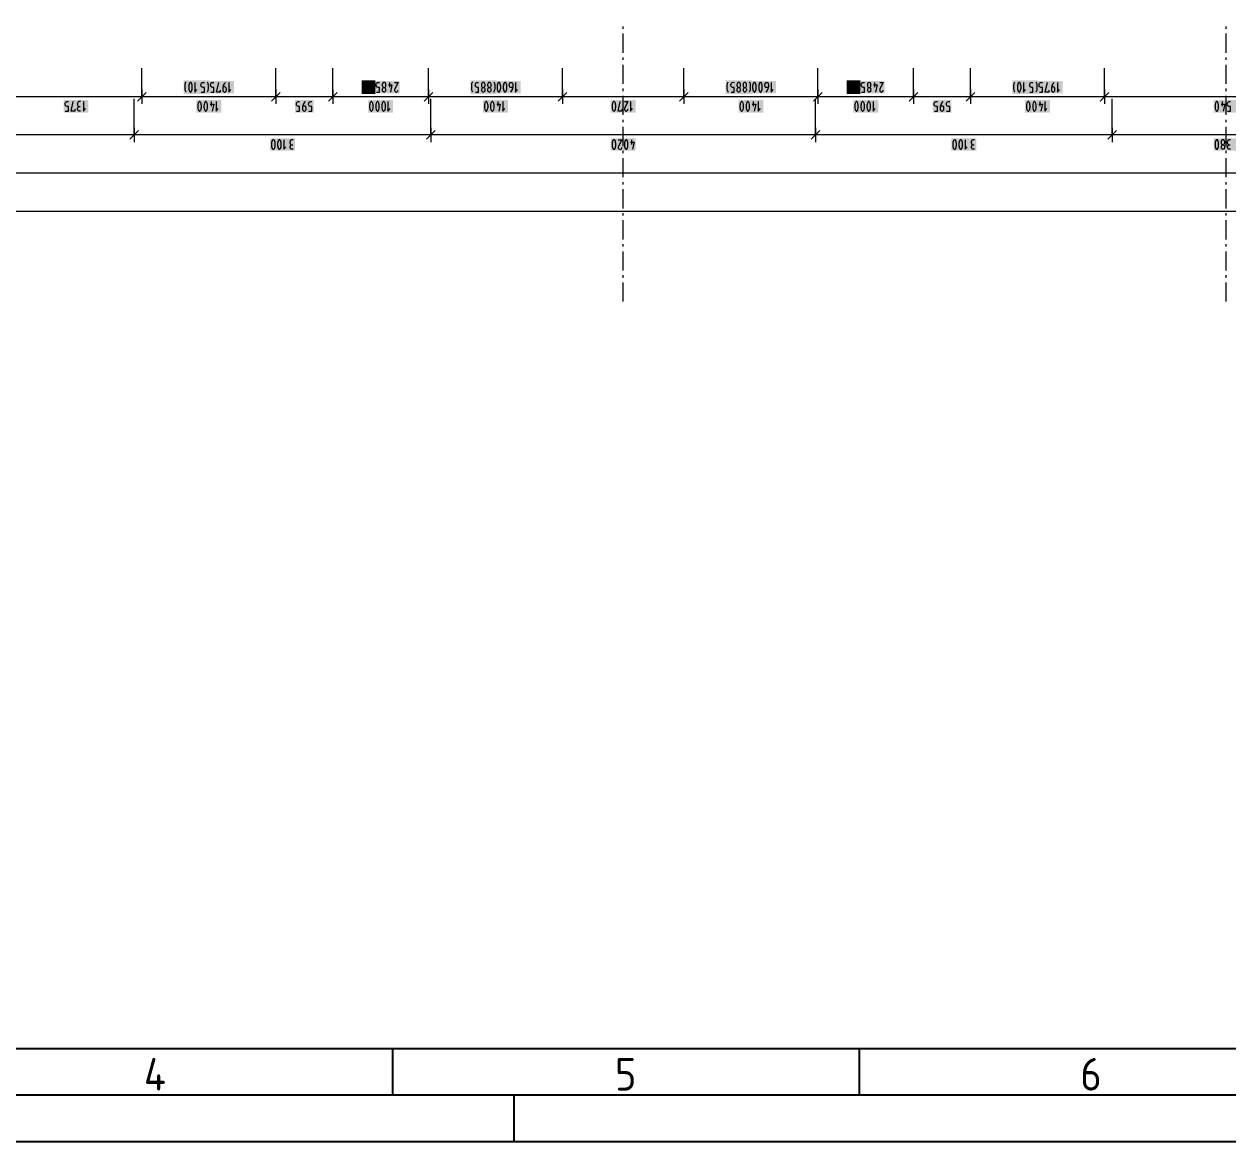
# Model space of a CAD drawing. Header units: millimetres. Extents: x 0 to 594, y 0 to 420.
# Drawn here: x 157.5 to 286.5, y 0 to 119.7 of the extents above; entities that cross this region are included whole.
import ezdxf

# ---------------------------------------------------------------- set-up
doc = ezdxf.new("R2010")
doc.units = ezdxf.units.MM
doc.header["$LTSCALE"] = 8
for name, color, linetype in [('035', 5, 'Continuous'), ('07', 7, 'Continuous'), ('PDF_Koty delkove', 7, 'Continuous'), ('PDF_Osy hlavni', 7, 'Continuous')]:
    doc.layers.add(name, color=color, linetype=linetype)
doc.styles.add('ISO Proportional', font='isocp.shx')

# ---------------------------------------------------------------- blocks, each defined once
blk = doc.blocks.new('IEC_border_a2')
at = {"layer": '035'}
for p, q in [((10, 10), (584, 10)), ((197, 10), (197, 5)), ((247, 10), (247, 5)), ((210, 5), (210, 0))]:
    blk.add_line(p, q, dxfattribs=at)
blk.add_lwpolyline([(0, 420), (594, 420), (594, 0), (0, 0)], close=True, dxfattribs=at)
at = {"layer": '07'}
blk.add_lwpolyline([(5, 415), (589, 415), (589, 5), (5, 5)], close=True, dxfattribs=at)
at = {"layer": '035', "style": 'ISO Proportional'}
for s, p in [('4', (170.38, 5.5)), ('5', (220.84, 5.5)), ('6', (270.69, 5.5))]:
    blk.add_text(s, height=3.5, dxfattribs=at).set_placement(p)

msp = doc.modelspace()

# ---------------------------------------------------------------- linework, layer by layer
at = {"layer": 'PDF_Koty delkove', "lineweight": 18}
for points in [[(170.16, 111.94), (170.16, 113.54), (170.16, 113.59), (170.16, 115.02)], [(184.51, 111.94), (184.51, 113.46), (184.51, 113.52), (184.51, 113.61), (184.51, 113.66), (184.51, 115.02)], [(190.61, 113.43), (190.61, 113.48), (190.61, 113.57), (190.61, 113.62), (190.61, 115.02)], [(200.86, 111.94), (200.86, 113.38), (200.86, 113.43), (200.86, 113.51), (200.86, 113.56), (200.86, 113.61), (200.86, 113.67), (200.86, 115.02)], [(215.21, 111.94), (215.21, 113.3), (215.21, 113.35), (215.21, 113.43), (215.21, 113.48), (215.21, 113.53), (215.21, 113.58), (215.21, 113.61), (215.21, 113.66), (215.21, 115.02)], [(228.22, 111.94), (228.22, 113.23), (228.22, 113.28), (228.22, 113.36), (228.22, 113.4), (228.22, 113.45), (228.22, 113.5), (228.22, 113.52), (228.22, 113.57), (228.22, 115.02)], [(242.57, 111.94), (242.57, 113.15), (242.57, 113.2), (242.57, 113.28), (242.57, 113.32), (242.57, 113.36), (242.57, 113.41), (242.57, 113.43), (242.57, 113.48), (242.57, 113.6), (242.57, 113.65), (242.57, 115.02)], [(252.82, 113.1), (252.82, 113.14), (252.82, 113.22), (252.82, 113.26), (252.82, 113.3), (252.82, 113.35), (252.82, 113.37), (252.82, 113.42), (252.82, 113.53), (252.82, 113.58), (252.82, 113.61), (252.82, 113.66), (252.82, 115.02)], [(258.92, 111.94), (258.92, 113.07), (258.92, 113.11), (258.92, 113.18), (258.92, 113.22), (258.92, 113.27), (258.92, 113.31), (258.92, 113.33), (258.92, 113.38), (258.92, 113.49), (258.92, 113.54), (258.92, 113.57), (258.92, 113.62), (258.92, 115.02)], [(273.27, 111.94), (273.27, 112.99), (273.27, 113.03), (273.27, 113.1), (273.27, 113.14), (273.27, 113.18), (273.27, 113.22), (273.27, 113.24), (273.27, 113.28), (273.27, 113.39), (273.27, 113.44), (273.27, 113.47), (273.27, 113.51), (273.27, 113.6), (273.27, 113.65), (273.27, 115.02)], [(174.91, 112.45), (174.88, 112.49), (174.84, 112.56), (174.81, 112.66), (174.8, 112.8), (174.8, 113.14), (174.81, 113.31), (174.82, 113.41), (174.85, 113.48), (174.91, 113.55)], [(175.19, 112.76), (175.22, 112.64), (175.26, 112.54), (175.32, 112.47), (175.34, 112.45), (175.4, 112.45), (175.43, 112.47), (175.48, 112.54), (175.52, 112.64), (175.55, 112.76), (175.56, 112.86), (175.56, 113.07), (175.55, 113.17), (175.52, 113.29), (175.48, 113.39), (175.43, 113.46), (175.4, 113.48), (175.34, 113.48), (175.32, 113.46), (175.26, 113.39), (175.22, 113.29), (175.19, 113.17), (175.18, 113.07)], [(175.84, 113.48), (175.84, 112.45), (176.05, 112.73)], [(176.52, 112.45), (176.85, 112.45), (176.85, 112.93), (176.71, 112.93), (176.62, 112.97), (176.56, 113.02), (176.51, 113.1), (176.49, 113.17), (176.49, 113.24), (176.51, 113.31), (176.53, 113.38), (176.57, 113.43), (176.63, 113.46), (176.71, 113.48), (176.85, 113.48)], [(177.15, 113.55), (177.2, 113.48), (177.23, 113.41), (177.24, 113.31), (177.26, 113.14), (177.26, 112.8), (177.24, 112.66), (177.22, 112.56), (177.18, 112.49), (177.15, 112.45)], [(177.54, 112.45), (177.87, 112.45), (177.87, 112.93), (177.73, 112.93), (177.64, 112.97), (177.58, 113.02), (177.53, 113.1), (177.51, 113.17), (177.51, 113.24), (177.53, 113.31), (177.55, 113.38), (177.6, 113.43), (177.65, 113.46), (177.73, 113.48), (177.87, 113.48)], [(178.55, 112.66), (178.55, 112.45), (178.17, 112.45), (178.39, 113.48)], [(179.1, 113.48), (178.96, 113.31), (178.88, 113.14), (178.83, 112.9), (178.83, 112.66), (178.84, 112.59), (178.87, 112.54), (178.89, 112.51), (178.94, 112.47), (178.99, 112.45), (179.04, 112.45), (179.1, 112.47), (179.14, 112.51), (179.17, 112.54), (179.19, 112.59), (179.21, 112.66)], [(179.48, 113.48), (179.48, 112.45), (179.7, 112.73)], [(193.96, 112.45), (193.93, 112.49), (193.89, 112.56), (193.87, 112.66), (193.85, 112.8), (193.85, 113.14), (193.87, 113.31), (193.88, 113.41), (193.91, 113.48), (193.96, 113.55)], [(194.25, 112.76), (194.28, 112.64), (194.32, 112.54), (194.37, 112.47), (194.4, 112.45), (194.45, 112.45), (194.48, 112.47), (194.54, 112.54), (194.58, 112.64), (194.6, 112.76), (194.62, 112.86), (194.62, 113.07), (194.6, 113.17), (194.58, 113.29), (194.54, 113.39), (194.48, 113.46), (194.45, 113.48), (194.4, 113.48), (194.37, 113.46), (194.32, 113.39), (194.28, 113.29), (194.25, 113.17), (194.24, 113.07)], [(194.89, 113.55), (194.95, 113.48), (194.97, 113.41), (194.99, 113.31), (195, 113.14), (195, 112.8), (194.99, 112.66), (194.96, 112.56), (194.92, 112.49), (194.89, 112.45)], [(195.28, 112.45), (195.61, 112.45), (195.61, 112.93), (195.47, 112.93), (195.38, 112.97), (195.32, 113.02), (195.27, 113.1), (195.26, 113.17), (195.26, 113.24), (195.27, 113.31), (195.3, 113.38), (195.34, 113.43), (195.39, 113.46), (195.47, 113.48), (195.61, 113.48)], [(196.19, 113.46), (196.13, 113.48), (196.08, 113.48), (196.02, 113.46), (195.97, 113.41), (195.93, 113.32), (195.91, 113.24)], [(196.68, 113.48), (196.68, 112.97)], [(197.22, 113.48), (197.61, 113.48), (197.25, 112.8), (197.22, 112.73), (197.22, 112.62), (197.25, 112.56), (197.29, 112.51), (197.33, 112.47), (197.39, 112.45), (197.44, 112.45), (197.5, 112.47), (197.54, 112.51), (197.58, 112.56), (197.61, 112.66)], [(205.61, 112.45), (205.58, 112.49), (205.54, 112.56), (205.51, 112.66), (205.5, 112.8), (205.5, 113.14), (205.51, 113.31), (205.52, 113.41), (205.55, 113.48), (205.61, 113.55)], [(205.91, 112.45), (206.23, 112.45), (206.23, 112.93), (206.1, 112.93), (206, 112.97), (205.95, 113.02), (205.89, 113.1), (205.88, 113.17), (205.88, 113.24), (205.89, 113.31), (205.92, 113.38), (205.96, 113.43), (206.02, 113.46), (206.1, 113.48), (206.23, 113.48)], [(206.54, 113.24), (206.54, 113.17), (206.55, 113.09), (206.59, 113), (206.64, 112.95), (206.67, 112.93), (206.78, 112.93), (206.81, 112.95), (206.86, 113), (206.9, 113.09), (206.92, 113.17), (206.92, 113.24), (206.9, 113.32), (206.86, 113.41), (206.81, 113.46), (206.75, 113.48), (206.7, 113.48)], [(206.7, 113.48), (206.64, 113.46), (206.59, 113.41), (206.55, 113.32), (206.54, 113.24)], [(207.44, 112.93), (207.46, 112.91), (207.51, 112.86), (207.53, 112.8), (207.55, 112.73), (207.55, 112.66), (207.53, 112.59), (207.51, 112.52), (207.45, 112.47), (207.41, 112.45), (207.36, 112.45), (207.31, 112.47), (207.26, 112.52), (207.23, 112.59), (207.22, 112.66), (207.22, 112.73), (207.23, 112.8), (207.26, 112.86), (207.3, 112.91), (207.33, 112.93), (207.44, 112.93), (207.46, 112.95), (207.52, 113), (207.56, 113.09), (207.57, 113.17), (207.57, 113.24), (207.56, 113.32), (207.52, 113.41), (207.46, 113.46), (207.41, 113.48), (207.36, 113.48), (207.3, 113.46), (207.25, 113.41), (207.2, 113.32), (207.19, 113.24)], [(207.85, 113.55), (207.9, 113.48), (207.93, 113.41), (207.94, 113.31), (207.96, 113.14), (207.96, 112.8), (207.94, 112.66), (207.91, 112.56), (207.87, 112.49), (207.85, 112.45)], [(209.25, 112.86), (209.25, 113.07), (209.24, 113.17), (209.21, 113.29), (209.17, 113.39), (209.11, 113.46), (209.09, 113.48), (209.03, 113.48), (209, 113.46), (208.95, 113.39), (208.91, 113.29), (208.88, 113.17), (208.87, 113.07)], [(209.88, 112.93), (209.69, 112.93), (209.63, 112.95), (209.59, 112.98), (209.57, 113.02), (209.54, 113.07), (209.52, 113.14), (209.52, 113.27), (209.54, 113.34), (209.57, 113.39), (209.59, 113.43), (209.63, 113.46), (209.69, 113.48), (209.74, 113.48), (209.8, 113.46), (209.84, 113.43), (209.87, 113.39), (209.89, 113.34), (209.91, 113.27), (209.91, 113.03), (209.85, 112.8), (209.77, 112.62), (209.63, 112.45)], [(210.18, 113.48), (210.18, 112.45), (210.4, 112.73)], [(232.97, 112.45), (232.95, 112.49), (232.9, 112.56), (232.88, 112.66), (232.86, 112.8), (232.86, 113.14), (232.88, 113.31), (232.89, 113.41), (232.92, 113.48), (232.97, 113.55)], [(235.21, 113.55), (235.27, 113.48), (235.3, 113.41), (235.31, 113.31), (235.32, 113.14), (235.32, 112.8), (235.31, 112.66), (235.28, 112.56), (235.24, 112.49), (235.21, 112.45)], [(235.92, 113.29), (235.88, 113.39), (235.83, 113.46), (235.8, 113.48), (235.74, 113.48), (235.72, 113.46), (235.66, 113.39), (235.62, 113.29), (235.59, 113.17), (235.58, 113.07)], [(237, 113.46), (237.06, 113.48), (237.11, 113.48), (237.16, 113.46), (237.21, 113.43), (237.23, 113.39), (237.26, 113.34), (237.27, 113.27), (237.27, 113.03), (237.22, 112.8), (237.14, 112.62), (237, 112.45)], [(237.55, 113.48), (237.55, 112.45), (237.77, 112.73)], [(245.93, 112.45), (245.9, 112.49), (245.86, 112.56), (245.83, 112.66), (245.82, 112.8), (245.82, 113.14), (245.83, 113.31), (245.85, 113.41), (245.87, 113.48), (245.93, 113.55)], [(246.86, 113.55), (246.91, 113.48), (246.94, 113.41), (246.95, 113.31), (246.97, 113.14), (246.97, 112.8), (246.95, 112.66), (246.93, 112.56), (246.88, 112.49)], [(247.25, 112.45), (247.58, 112.45), (247.58, 112.93), (247.44, 112.93), (247.35, 112.97), (247.29, 113.02), (247.24, 113.1), (247.22, 113.17), (247.22, 113.24), (247.24, 113.31), (247.26, 113.38), (247.31, 113.43), (247.36, 113.46), (247.44, 113.48), (247.58, 113.48)], [(248.64, 113.48), (248.64, 112.97)], [(249.19, 113.48), (249.57, 113.48), (249.22, 112.8), (249.19, 112.73), (249.19, 112.62), (249.22, 112.56), (249.26, 112.51), (249.3, 112.47), (249.36, 112.45), (249.41, 112.45), (249.46, 112.47), (249.51, 112.51), (249.55, 112.56), (249.57, 112.66)], [(263.67, 112.45), (263.64, 112.49), (263.6, 112.56), (263.58, 112.66), (263.56, 112.8), (263.56, 113.14), (263.58, 113.31), (263.59, 113.41), (263.62, 113.48), (263.67, 113.55)], [(264.6, 113.48), (264.6, 112.45), (264.82, 112.73)], [(265.28, 112.45), (265.61, 112.45), (265.61, 112.93), (265.47, 112.93), (265.38, 112.97), (265.32, 113.02), (265.27, 113.1), (265.26, 113.17), (265.26, 113.24), (265.27, 113.31), (265.3, 113.38), (265.34, 113.43), (265.39, 113.46), (265.47, 113.48), (265.61, 113.48)], [(265.91, 113.55), (265.97, 113.48), (265.99, 113.41), (266.01, 113.31), (266.02, 113.14), (266.02, 112.8), (266.01, 112.66), (265.98, 112.56), (265.94, 112.49)], [(266.31, 112.45), (266.63, 112.45), (266.63, 112.93), (266.5, 112.93), (266.4, 112.97), (266.35, 113.02), (266.29, 113.1), (266.28, 113.17), (266.28, 113.24), (266.29, 113.31), (266.32, 113.38), (266.36, 113.43), (266.41, 113.46), (266.5, 113.48), (266.63, 113.48)], [(267.32, 112.66), (267.32, 112.45), (266.93, 112.45), (267.15, 113.48)], [(267.86, 113.48), (267.73, 113.31), (267.64, 113.14), (267.59, 112.9), (267.59, 112.66), (267.6, 112.59), (267.63, 112.54), (267.66, 112.51), (267.7, 112.47), (267.75, 112.45), (267.81, 112.45), (267.86, 112.47), (267.9, 112.51), (267.93, 112.54), (267.96, 112.59), (267.97, 112.66), (267.97, 112.8), (267.96, 112.86), (267.93, 112.93), (267.86, 112.98), (267.81, 113), (267.62, 113)], [(268.25, 113.48), (268.25, 112.45), (268.46, 112.73)], [(170.62, 112.4), (169.7, 111.48)], [(170.16, 112.71), (170.16, 111.94), (170.16, 111.17)], [(175.18, 113.07), (175.18, 112.86), (175.19, 112.76)], [(179.21, 112.66), (179.21, 112.8), (179.19, 112.86), (179.17, 112.93), (179.1, 112.98), (179.04, 113), (178.85, 113)], [(184.97, 112.4), (184.05, 111.48)], [(184.51, 112.71), (184.51, 111.94), (184.51, 111.17)], [(191.07, 112.4), (190.14, 111.48)], [(190.61, 111.94), (190.61, 113.43)], [(190.61, 112.71), (190.61, 111.94), (190.61, 111.17)], [(194.24, 113.07), (194.24, 112.86), (194.25, 112.76)], [(195.91, 113.24), (195.91, 113.17), (195.93, 113.09), (195.97, 113), (196.02, 112.95), (196.05, 112.93), (196.16, 112.93), (196.19, 112.95), (196.24, 113), (196.28, 113.09), (196.3, 113.17), (196.3, 113.24), (196.28, 113.32), (196.24, 113.41), (196.19, 113.46)], [(196.16, 112.93), (196.19, 112.91), (196.23, 112.86), (196.25, 112.8), (196.27, 112.73), (196.27, 112.66), (196.25, 112.59), (196.23, 112.52), (196.17, 112.47), (196.13, 112.45), (196.08, 112.45), (196.04, 112.47), (195.98, 112.52), (195.95, 112.59), (195.94, 112.66), (195.94, 112.73), (195.95, 112.8), (195.98, 112.86), (196.02, 112.91), (196.05, 112.93)], [(196.57, 113.21), (196.95, 113.21), (196.79, 112.45)], [(201.32, 112.4), (200.39, 111.48)], [(200.86, 112.71), (200.86, 111.94), (200.86, 111.17)], [(206.78, 112.93), (206.81, 112.91), (206.85, 112.86), (206.88, 112.8), (206.89, 112.73), (206.89, 112.66), (206.88, 112.59), (206.85, 112.52), (206.79, 112.47), (206.75, 112.45), (206.7, 112.45), (206.66, 112.47), (206.6, 112.52), (206.58, 112.59), (206.56, 112.66), (206.56, 112.73), (206.58, 112.8), (206.6, 112.86), (206.64, 112.91), (206.67, 112.93)], [(207.19, 113.24), (207.19, 113.17), (207.2, 113.09), (207.25, 113), (207.3, 112.95), (207.33, 112.93)], [(208.87, 113.07), (208.87, 112.86), (208.88, 112.76), (208.91, 112.64), (208.95, 112.54), (209, 112.47), (209.03, 112.45), (209.09, 112.45), (209.11, 112.47), (209.17, 112.54), (209.21, 112.64), (209.24, 112.76), (209.25, 112.86)], [(215.67, 112.4), (214.74, 111.48)], [(215.21, 112.71), (215.21, 111.94), (215.21, 111.17)], [(228.68, 112.4), (227.76, 111.48)], [(228.22, 112.71), (228.22, 111.94), (228.22, 111.17)], [(234.15, 112.93), (234.18, 112.91), (234.22, 112.86), (234.24, 112.8), (234.26, 112.73), (234.26, 112.66), (234.24, 112.59), (234.22, 112.52), (234.16, 112.47), (234.12, 112.45), (234.07, 112.45), (234.02, 112.47), (233.97, 112.52), (233.94, 112.59), (233.93, 112.66), (233.93, 112.73), (233.94, 112.8), (233.97, 112.86), (234.01, 112.91), (234.04, 112.93)], [(234.63, 112.52), (234.6, 112.59), (234.59, 112.66), (234.59, 112.73), (234.6, 112.8), (234.63, 112.86), (234.67, 112.91), (234.69, 112.93)], [(234.8, 112.93), (234.83, 112.91), (234.87, 112.86), (234.9, 112.8), (234.91, 112.73), (234.91, 112.66), (234.9, 112.59), (234.87, 112.52), (234.82, 112.47), (234.78, 112.45), (234.72, 112.45), (234.68, 112.47), (234.63, 112.52)], [(235.58, 113.07), (235.58, 112.86), (235.59, 112.76), (235.62, 112.64), (235.66, 112.54), (235.72, 112.47), (235.74, 112.45), (235.8, 112.45), (235.83, 112.47), (235.88, 112.54), (235.92, 112.64), (235.95, 112.76), (235.96, 112.86), (235.96, 113.07), (235.95, 113.17), (235.92, 113.29)], [(237.25, 112.93), (237.06, 112.93), (237, 112.95), (236.96, 112.98), (236.93, 113.02), (236.91, 113.07), (236.89, 113.14), (236.89, 113.27), (236.91, 113.34), (236.93, 113.39), (236.96, 113.43), (237, 113.46)], [(243.03, 112.4), (242.11, 111.48)], [(242.57, 112.71), (242.57, 111.94), (242.57, 111.17)], [(246.88, 112.49), (246.86, 112.45)], [(248.13, 112.93), (248.15, 112.91), (248.19, 112.86), (248.22, 112.8), (248.23, 112.73), (248.23, 112.66), (248.22, 112.59), (248.19, 112.52), (248.14, 112.47), (248.1, 112.45), (248.04, 112.45), (248, 112.47), (247.95, 112.52), (247.92, 112.59), (247.91, 112.66), (247.91, 112.73), (247.92, 112.8), (247.95, 112.86), (247.99, 112.91), (248.02, 112.93)], [(248.54, 113.21), (248.92, 113.21), (248.75, 112.45)], [(253.28, 112.4), (252.36, 111.48)], [(252.82, 111.94), (252.82, 113.1)], [(252.82, 112.71), (252.82, 111.94), (252.82, 111.17)], [(259.38, 112.4), (258.46, 111.48)], [(258.92, 112.71), (258.92, 111.94), (258.92, 111.17)], [(265.94, 112.49), (265.91, 112.45)], [(273.73, 112.4), (272.81, 111.48)], [(273.27, 112.71), (273.27, 111.94), (273.27, 111.17)], [(299.31, 111.94), (273.27, 111.94), (258.92, 111.94), (252.82, 111.94), (242.57, 111.94), (228.22, 111.94), (215.21, 111.94), (200.86, 111.94), (190.61, 111.94), (184.51, 111.94), (170.16, 111.94), (156.07, 111.94), (143.2, 111.94), (119.96, 111.94), (114.47, 111.94), (80.88, 111.94), (65.97, 111.94)], [(161.96, 110.4), (162.29, 110.4), (162.29, 110.88), (162.15, 110.88), (162.06, 110.92), (162, 110.97), (161.95, 111.05), (161.93, 111.12), (161.93, 111.19), (161.95, 111.26), (161.97, 111.33), (162.02, 111.38), (162.07, 111.41), (162.15, 111.43), (162.29, 111.43)], [(162.97, 110.61), (162.97, 110.4), (162.59, 110.4), (162.81, 111.43)], [(163.6, 111.43), (163.41, 111.43), (163.34, 111.39), (163.29, 111.34), (163.26, 111.26), (163.25, 111.19), (163.25, 111.12), (163.26, 111.04)], [(163.26, 111.04), (163.29, 110.97), (163.34, 110.92), (163.44, 110.88)], [(163.9, 111.43), (163.9, 110.4), (164.12, 110.68)], [(169.34, 107.85), (169.34, 111.73)], [(177.15, 111.24), (177.11, 111.34), (177.06, 111.41), (177.03, 111.43), (176.98, 111.43), (176.95, 111.41), (176.89, 111.34), (176.85, 111.24), (176.83, 111.12), (176.81, 111.02)], [(176.81, 111.02), (176.81, 110.81), (176.83, 110.71), (176.85, 110.59), (176.89, 110.49), (176.95, 110.42), (176.98, 110.4), (177.03, 110.4), (177.06, 110.42), (177.11, 110.49), (177.15, 110.59), (177.18, 110.71), (177.19, 110.81), (177.19, 111.02), (177.18, 111.12), (177.15, 111.24)], [(177.47, 111.16), (177.85, 111.16), (177.69, 110.4)], [(177.58, 111.43), (177.58, 110.92)], [(178.13, 111.43), (178.13, 110.4), (178.34, 110.68)], [(186.73, 110.4), (187.06, 110.4), (187.06, 110.88), (186.93, 110.88), (186.83, 110.92), (186.78, 110.97), (186.72, 111.05), (186.71, 111.12), (186.71, 111.19), (186.72, 111.26), (186.75, 111.33), (186.79, 111.38), (186.84, 111.41), (186.93, 111.43), (187.06, 111.43)], [(187.64, 111.43), (187.5, 111.26), (187.42, 111.09), (187.36, 110.85), (187.36, 110.61), (187.38, 110.54)], [(187.38, 110.54), (187.4, 110.49), (187.43, 110.46), (187.47, 110.42), (187.53, 110.4), (187.58, 110.4), (187.64, 110.42), (187.68, 110.46), (187.71, 110.49), (187.73, 110.54), (187.75, 110.61), (187.75, 110.75), (187.73, 110.81), (187.71, 110.88), (187.64, 110.93), (187.58, 110.95), (187.39, 110.95)], [(188.05, 110.4), (188.38, 110.4), (188.38, 110.88), (188.24, 110.88), (188.14, 110.92), (188.09, 110.97), (188.03, 111.05), (188.02, 111.12), (188.02, 111.19), (188.03, 111.26), (188.06, 111.33), (188.1, 111.38), (188.16, 111.41), (188.24, 111.43), (188.38, 111.43)], [(194.63, 110.49), (194.69, 110.42), (194.72, 110.4), (194.77, 110.4), (194.8, 110.42), (194.85, 110.49), (194.89, 110.59), (194.92, 110.71), (194.94, 110.81), (194.94, 111.02), (194.92, 111.12), (194.89, 111.24), (194.85, 111.34), (194.8, 111.41), (194.77, 111.43), (194.72, 111.43), (194.69, 111.41), (194.63, 111.34), (194.59, 111.24), (194.57, 111.12), (194.55, 111.02)], [(194.55, 111.02), (194.55, 110.81), (194.57, 110.71), (194.59, 110.59), (194.63, 110.49)], [(195.88, 110.71), (195.91, 110.59), (195.95, 110.49), (196, 110.42), (196.03, 110.4), (196.09, 110.4), (196.11, 110.42), (196.17, 110.49), (196.21, 110.59), (196.24, 110.71), (196.25, 110.81), (196.25, 111.02), (196.24, 111.12), (196.21, 111.24), (196.17, 111.34), (196.11, 111.41), (196.09, 111.43), (196.03, 111.43), (196, 111.41), (195.95, 111.34), (195.91, 111.24), (195.88, 111.12), (195.87, 111.02)], [(195.87, 111.02), (195.87, 110.81), (195.88, 110.71)], [(196.52, 111.43), (196.52, 110.4), (196.74, 110.68)], [(201.11, 107.85), (201.11, 111.73)], [(207.19, 110.59), (207.22, 110.71), (207.24, 110.81), (207.24, 111.02), (207.22, 111.12), (207.19, 111.24), (207.15, 111.34), (207.1, 111.41), (207.07, 111.43), (207.02, 111.43), (206.99, 111.41), (206.93, 111.34), (206.89, 111.24), (206.87, 111.12), (206.85, 111.02)], [(206.85, 111.02), (206.85, 110.81), (206.87, 110.71), (206.89, 110.59), (206.93, 110.49), (206.99, 110.42), (207.02, 110.4), (207.07, 110.4), (207.1, 110.42), (207.15, 110.49), (207.19, 110.59)], [(208.17, 111.16), (208.55, 111.16), (208.39, 110.4)], [(208.28, 111.43), (208.28, 110.92)], [(208.82, 111.43), (208.82, 110.4), (209.04, 110.68)], [(220.92, 111.02), (220.91, 111.12), (220.88, 111.24), (220.84, 111.34), (220.78, 111.41), (220.75, 111.43), (220.7, 111.43), (220.67, 111.41), (220.62, 111.34), (220.58, 111.24), (220.55, 111.12), (220.54, 111.02)], [(220.54, 111.02), (220.54, 110.81), (220.55, 110.71), (220.58, 110.59), (220.62, 110.49), (220.67, 110.42), (220.7, 110.4), (220.75, 110.4), (220.78, 110.42), (220.84, 110.49), (220.88, 110.59), (220.91, 110.71), (220.92, 110.81), (220.92, 111.02)], [(221.58, 110.61), (221.58, 110.4), (221.19, 110.4), (221.41, 111.43)], [(221.85, 111.43), (222.23, 111.43), (221.88, 110.75), (221.85, 110.68), (221.85, 110.57), (221.88, 110.51), (221.92, 110.46), (221.96, 110.42), (222.01, 110.4), (222.07, 110.4), (222.12, 110.42), (222.16, 110.46), (222.21, 110.51), (222.23, 110.61)], [(222.51, 111.43), (222.51, 110.4), (222.73, 110.68)], [(234.88, 111.02), (234.88, 110.81), (234.89, 110.71), (234.92, 110.59), (234.96, 110.49), (235.01, 110.42), (235.04, 110.4), (235.1, 110.4), (235.12, 110.42), (235.18, 110.49), (235.22, 110.59), (235.25, 110.71), (235.26, 110.81), (235.26, 111.02), (235.25, 111.12), (235.22, 111.24), (235.18, 111.34), (235.12, 111.41), (235.1, 111.43), (235.04, 111.43), (235.01, 111.41), (234.96, 111.34), (234.92, 111.24), (234.89, 111.12), (234.88, 111.02)], [(235.53, 111.16), (235.92, 111.16), (235.75, 110.4)], [(235.64, 111.43), (235.64, 110.92)], [(236.19, 111.43), (236.19, 110.4), (236.41, 110.68)], [(242.32, 107.85), (242.32, 111.73)], [(246.52, 110.81), (246.53, 110.71), (246.56, 110.59), (246.6, 110.49), (246.66, 110.42), (246.68, 110.4), (246.74, 110.4), (246.77, 110.42), (246.82, 110.49), (246.86, 110.59), (246.89, 110.71), (246.9, 110.81), (246.9, 111.02), (246.89, 111.12), (246.86, 111.24), (246.82, 111.34), (246.77, 111.41), (246.74, 111.43), (246.68, 111.43), (246.66, 111.41), (246.6, 111.34), (246.56, 111.24), (246.53, 111.12), (246.52, 111.02)], [(246.52, 111.02), (246.52, 110.81)], [(248.49, 111.43), (248.49, 110.4), (248.71, 110.68)], [(255.05, 110.4), (255.38, 110.4), (255.38, 110.88), (255.24, 110.88), (255.15, 110.92), (255.09, 110.97), (255.04, 111.05), (255.02, 111.12), (255.02, 111.19), (255.04, 111.26), (255.06, 111.33), (255.1, 111.38), (255.16, 111.41), (255.24, 111.43), (255.38, 111.43)], [(255.95, 111.43), (255.82, 111.26), (255.73, 111.09), (255.68, 110.85), (255.68, 110.61), (255.69, 110.54), (255.72, 110.49), (255.75, 110.46), (255.79, 110.42), (255.84, 110.4), (255.9, 110.4), (255.95, 110.42), (255.99, 110.46), (256.02, 110.49), (256.05, 110.54), (256.06, 110.61), (256.06, 110.75), (256.05, 110.81), (256.02, 110.88), (255.95, 110.93), (255.9, 110.95), (255.71, 110.95)], [(256.36, 110.4), (256.69, 110.4), (256.69, 110.88), (256.55, 110.88), (256.46, 110.92), (256.4, 110.97), (256.35, 111.05), (256.34, 111.12), (256.34, 111.19), (256.35, 111.26), (256.38, 111.33), (256.42, 111.38), (256.47, 111.41), (256.55, 111.43), (256.69, 111.43)], [(264.92, 111.02), (264.92, 110.81), (264.93, 110.71), (264.96, 110.59), (265, 110.49), (265.05, 110.42), (265.08, 110.4), (265.14, 110.4), (265.16, 110.42), (265.22, 110.49), (265.26, 110.59), (265.29, 110.71), (265.3, 110.81), (265.3, 111.02), (265.29, 111.12), (265.26, 111.24), (265.22, 111.34), (265.16, 111.41), (265.14, 111.43), (265.08, 111.43), (265.05, 111.41), (265, 111.34), (264.96, 111.24)], [(264.96, 111.24), (264.93, 111.12), (264.92, 111.02)], [(266.23, 111.16), (266.62, 111.16), (266.45, 110.4)], [(266.34, 111.43), (266.34, 110.92)], [(266.89, 111.43), (266.89, 110.4)], [(274.09, 107.85), (274.09, 111.73)], [(285.77, 111.16), (286.15, 111.16), (285.99, 110.4)], [(285.88, 111.43), (285.88, 110.92)], [(286.45, 110.4), (286.78, 110.4), (286.78, 110.88), (286.64, 110.88), (286.55, 110.92), (286.49, 110.97), (286.44, 111.05), (286.42, 111.12), (286.42, 111.19), (286.44, 111.26), (286.47, 111.33), (286.51, 111.38), (286.56, 111.41), (286.64, 111.43), (286.78, 111.43)], [(163.6, 110.4), (163.44, 110.4), (163.38, 110.42), (163.33, 110.46), (163.3, 110.51), (163.27, 110.61), (163.27, 110.68), (163.3, 110.78), (163.36, 110.85), (163.44, 110.88), (163.55, 110.88)], [(266.89, 110.4), (267.11, 110.68)], [(169.34, 108.62), (169.34, 107.85), (169.34, 107.08)], [(201.11, 108.62), (201.11, 107.85), (201.11, 107.08)], [(242.32, 108.62), (242.32, 107.85), (242.32, 107.08)], [(274.09, 108.62), (274.09, 107.85), (274.09, 107.08)], [(549.56, 107.85), (518.99, 107.85), (486.83, 107.85), (438.24, 107.85), (403.24, 107.85), (371.46, 107.85), (330.26, 107.85), (298.49, 107.85), (274.09, 107.85), (242.32, 107.85), (201.11, 107.85), (169.34, 107.85), (140.38, 107.85), (119.96, 107.85), (114.47, 107.85), (80.88, 107.85), (65.97, 107.85)], [(169.8, 108.31), (168.88, 107.39)], [(184.05, 106.93), (184.05, 106.72), (184.06, 106.62), (184.09, 106.5), (184.13, 106.4), (184.18, 106.33), (184.21, 106.31), (184.27, 106.31), (184.29, 106.33), (184.35, 106.4), (184.39, 106.5), (184.42, 106.62), (184.43, 106.72), (184.43, 106.93), (184.42, 107.03), (184.39, 107.15), (184.35, 107.25), (184.29, 107.32), (184.27, 107.34), (184.21, 107.34), (184.18, 107.32), (184.13, 107.25)], [(184.13, 107.25), (184.09, 107.15), (184.06, 107.03), (184.05, 106.93)], [(185.36, 107.34), (185.36, 106.31), (185.58, 106.58)], [(186.37, 107.34), (186.18, 107.34), (186.11, 107.3), (186.06, 107.25), (186.03, 107.16), (186.02, 107.1), (186.02, 107.03), (186.03, 106.94)], [(201.57, 108.31), (200.65, 107.39)], [(222.51, 107.06), (222.89, 107.06), (222.73, 106.31)], [(222.62, 107.34), (222.62, 106.82)], [(242.78, 108.31), (241.85, 107.39)], [(257.16, 106.33), (257.19, 106.31), (257.24, 106.31), (257.27, 106.33), (257.33, 106.4), (257.37, 106.5), (257.4, 106.62), (257.41, 106.72), (257.41, 106.93), (257.4, 107.03), (257.37, 107.15), (257.33, 107.25), (257.27, 107.32), (257.24, 107.34), (257.19, 107.34), (257.16, 107.32), (257.11, 107.25), (257.07, 107.15), (257.04, 107.03), (257.03, 106.93)], [(258.34, 107.34), (258.34, 106.31), (258.56, 106.58)], [(259.35, 107.34), (259.16, 107.34), (259.09, 107.3), (259.04, 107.25), (259.01, 107.16), (259, 107.1), (259, 107.03), (259.01, 106.94), (259.04, 106.87), (259.09, 106.82), (259.19, 106.79)], [(274.55, 108.31), (273.63, 107.39)], [(286.04, 107.32), (285.99, 107.34), (285.93, 107.34), (285.88, 107.32), (285.82, 107.27), (285.78, 107.18), (285.77, 107.1)], [(285.77, 107.1), (285.77, 107.03), (285.78, 106.94), (285.82, 106.86), (285.88, 106.81), (285.9, 106.79), (286.01, 106.79), (286.04, 106.81), (286.1, 106.86), (286.14, 106.94), (286.15, 107.03), (286.15, 107.1), (286.14, 107.18), (286.1, 107.27), (286.04, 107.32)], [(286.78, 107.34), (286.59, 107.34), (286.52, 107.3), (286.47, 107.25), (286.44, 107.16), (286.42, 107.1), (286.42, 107.03), (286.44, 106.94), (286.47, 106.87), (286.52, 106.82), (286.62, 106.79)], [(186.03, 106.94), (186.06, 106.87), (186.11, 106.82), (186.21, 106.79)], [(186.37, 106.31), (186.21, 106.31), (186.15, 106.33), (186.1, 106.36), (186.07, 106.41), (186.04, 106.52), (186.04, 106.58), (186.07, 106.69), (186.13, 106.75), (186.21, 106.79), (186.32, 106.79)], [(257.03, 106.93), (257.03, 106.72), (257.04, 106.62), (257.07, 106.5), (257.11, 106.4), (257.16, 106.33)], [(259.19, 106.31), (259.13, 106.33), (259.08, 106.36), (259.05, 106.41), (259.02, 106.52), (259.02, 106.58), (259.05, 106.69), (259.11, 106.75), (259.19, 106.79), (259.3, 106.79)], [(259.35, 106.31), (259.19, 106.31)], [(286.01, 106.79), (286.04, 106.77), (286.08, 106.72), (286.11, 106.65), (286.12, 106.58), (286.12, 106.52), (286.11, 106.45), (286.08, 106.38), (286.03, 106.33), (285.99, 106.31), (285.93, 106.31), (285.89, 106.33), (285.84, 106.38), (285.81, 106.45), (285.79, 106.52), (285.79, 106.58), (285.81, 106.65), (285.84, 106.72), (285.88, 106.77), (285.9, 106.79)], [(286.78, 106.31), (286.62, 106.31), (286.56, 106.33), (286.51, 106.36), (286.48, 106.41), (286.45, 106.52), (286.45, 106.58), (286.48, 106.69), (286.53, 106.75), (286.62, 106.79), (286.73, 106.79)], [(549.56, 103.74), (336.22, 103.74), (119.96, 103.74), (114.47, 103.74), (80.88, 103.74), (65.97, 103.74)], [(549.56, 99.64), (309.27, 99.64), (65.97, 99.64)]]:
    msp.add_lwpolyline(points, dxfattribs=at)
for points in [[(208.21, 113.07), (208.21, 112.86), (208.23, 112.76), (208.25, 112.64), (208.29, 112.54), (208.35, 112.47), (208.38, 112.45), (208.43, 112.45), (208.46, 112.47), (208.51, 112.54), (208.55, 112.64), (208.58, 112.76), (208.6, 112.86), (208.6, 113.07), (208.58, 113.17), (208.55, 113.29), (208.51, 113.39), (208.46, 113.46), (208.43, 113.48), (208.38, 113.48), (208.35, 113.46), (208.29, 113.39), (208.25, 113.29), (208.23, 113.17)], [(233.9, 113.24), (233.9, 113.17), (233.92, 113.09), (233.96, 113), (234.01, 112.95), (234.04, 112.93), (234.15, 112.93), (234.18, 112.95), (234.23, 113), (234.27, 113.09), (234.28, 113.17), (234.28, 113.24), (234.27, 113.32), (234.23, 113.41), (234.18, 113.46), (234.12, 113.48), (234.07, 113.48), (234.01, 113.46), (233.96, 113.41), (233.92, 113.32)], [(234.56, 113.24), (234.56, 113.17), (234.57, 113.09), (234.61, 113), (234.67, 112.95), (234.69, 112.93), (234.8, 112.93), (234.83, 112.95), (234.89, 113), (234.93, 113.09), (234.94, 113.17), (234.94, 113.24), (234.93, 113.32), (234.89, 113.41), (234.83, 113.46), (234.78, 113.48), (234.72, 113.48), (234.67, 113.46), (234.61, 113.41), (234.57, 113.32)], [(236.24, 113.07), (236.24, 112.86), (236.25, 112.76), (236.28, 112.64), (236.32, 112.54), (236.37, 112.47), (236.4, 112.45), (236.45, 112.45), (236.48, 112.47), (236.54, 112.54), (236.58, 112.64), (236.6, 112.76), (236.62, 112.86), (236.62, 113.07), (236.6, 113.17), (236.58, 113.29), (236.54, 113.39), (236.48, 113.46), (236.45, 113.48), (236.4, 113.48), (236.37, 113.46), (236.32, 113.39), (236.28, 113.29), (236.25, 113.17)], [(246.2, 113.07), (246.2, 112.86), (246.22, 112.76), (246.24, 112.64), (246.28, 112.54), (246.34, 112.47), (246.37, 112.45), (246.42, 112.45), (246.45, 112.47), (246.5, 112.54), (246.54, 112.64), (246.57, 112.76), (246.58, 112.86), (246.58, 113.07), (246.57, 113.17), (246.54, 113.29), (246.5, 113.39), (246.45, 113.46), (246.42, 113.48), (246.37, 113.48), (246.34, 113.46), (246.28, 113.39), (246.24, 113.29), (246.22, 113.17)], [(263.94, 113.07), (263.94, 112.86), (263.96, 112.76), (263.99, 112.64), (264.03, 112.54), (264.08, 112.47), (264.11, 112.45), (264.16, 112.45), (264.19, 112.47), (264.24, 112.54), (264.29, 112.64), (264.31, 112.76), (264.33, 112.86), (264.33, 113.07), (264.31, 113.17), (264.29, 113.29), (264.24, 113.39), (264.19, 113.46), (264.16, 113.48), (264.11, 113.48), (264.08, 113.46), (264.03, 113.39), (263.99, 113.29), (263.96, 113.17)], [(176.15, 111.02), (176.15, 110.81), (176.17, 110.71), (176.2, 110.59), (176.24, 110.49), (176.29, 110.42), (176.32, 110.4), (176.37, 110.4), (176.4, 110.42), (176.45, 110.49), (176.5, 110.59), (176.52, 110.71), (176.54, 110.81), (176.54, 111.02), (176.52, 111.12), (176.5, 111.24), (176.45, 111.34), (176.4, 111.41), (176.37, 111.43), (176.32, 111.43), (176.29, 111.41), (176.24, 111.34), (176.2, 111.24), (176.17, 111.12)], [(195.21, 111.02), (195.21, 110.81), (195.22, 110.71), (195.25, 110.59), (195.29, 110.49), (195.35, 110.42), (195.37, 110.4), (195.43, 110.4), (195.46, 110.42), (195.51, 110.49), (195.55, 110.59), (195.58, 110.71), (195.59, 110.81), (195.59, 111.02), (195.58, 111.12), (195.55, 111.24), (195.51, 111.34), (195.46, 111.41), (195.43, 111.43), (195.37, 111.43), (195.35, 111.41), (195.29, 111.34), (195.25, 111.24), (195.22, 111.12)], [(207.51, 111.02), (207.51, 110.81), (207.52, 110.71), (207.55, 110.59), (207.59, 110.49), (207.65, 110.42), (207.67, 110.4), (207.73, 110.4), (207.76, 110.42), (207.81, 110.49), (207.85, 110.59), (207.88, 110.71), (207.89, 110.81), (207.89, 111.02), (207.88, 111.12), (207.85, 111.24), (207.81, 111.34), (207.76, 111.41), (207.73, 111.43), (207.67, 111.43), (207.65, 111.41), (207.59, 111.34), (207.55, 111.24), (207.52, 111.12)], [(234.22, 111.02), (234.22, 110.81), (234.23, 110.71), (234.26, 110.59), (234.3, 110.49), (234.36, 110.42), (234.38, 110.4), (234.44, 110.4), (234.47, 110.42), (234.52, 110.49), (234.56, 110.59), (234.59, 110.71), (234.6, 110.81), (234.6, 111.02), (234.59, 111.12), (234.56, 111.24), (234.52, 111.34), (234.47, 111.41), (234.44, 111.43), (234.38, 111.43), (234.36, 111.41), (234.3, 111.34), (234.26, 111.24), (234.23, 111.12)], [(247.18, 111.02), (247.18, 110.81), (247.19, 110.71), (247.22, 110.59), (247.26, 110.49), (247.31, 110.42), (247.34, 110.4), (247.39, 110.4), (247.42, 110.42), (247.48, 110.49), (247.52, 110.59), (247.55, 110.71), (247.56, 110.81), (247.56, 111.02), (247.55, 111.12), (247.52, 111.24), (247.48, 111.34), (247.42, 111.41), (247.39, 111.43), (247.34, 111.43), (247.31, 111.41), (247.26, 111.34), (247.22, 111.24), (247.19, 111.12)], [(247.83, 111.02), (247.83, 110.81), (247.85, 110.71), (247.87, 110.59), (247.92, 110.49), (247.97, 110.42), (248, 110.4), (248.05, 110.4), (248.08, 110.42), (248.13, 110.49), (248.18, 110.59), (248.2, 110.71), (248.22, 110.81), (248.22, 111.02), (248.2, 111.12), (248.18, 111.24), (248.13, 111.34), (248.08, 111.41), (248.05, 111.43), (248, 111.43), (247.97, 111.41), (247.92, 111.34), (247.87, 111.24), (247.85, 111.12)], [(265.58, 111.02), (265.58, 110.81), (265.59, 110.71), (265.62, 110.59), (265.66, 110.49), (265.71, 110.42), (265.74, 110.4), (265.79, 110.4), (265.82, 110.42), (265.88, 110.49), (265.92, 110.59), (265.94, 110.71), (265.96, 110.81), (265.96, 111.02), (265.94, 111.12), (265.92, 111.24), (265.88, 111.34), (265.82, 111.41), (265.79, 111.43), (265.74, 111.43), (265.71, 111.41), (265.66, 111.34), (265.62, 111.24), (265.59, 111.12)], [(285.11, 111.02), (285.11, 110.81), (285.12, 110.71), (285.15, 110.59), (285.19, 110.49), (285.25, 110.42), (285.27, 110.4), (285.33, 110.4), (285.36, 110.42), (285.41, 110.49), (285.45, 110.59), (285.48, 110.71), (285.49, 110.81), (285.49, 111.02), (285.48, 111.12), (285.45, 111.24), (285.41, 111.34), (285.36, 111.41), (285.33, 111.43), (285.27, 111.43), (285.25, 111.41), (285.19, 111.34), (285.15, 111.24), (285.12, 111.12)], [(184.7, 106.93), (184.7, 106.72), (184.72, 106.62), (184.74, 106.5), (184.79, 106.4), (184.84, 106.33), (184.87, 106.31), (184.92, 106.31), (184.95, 106.33), (185, 106.4), (185.05, 106.5), (185.07, 106.62), (185.09, 106.72), (185.09, 106.93), (185.07, 107.03), (185.05, 107.15), (185, 107.25), (184.95, 107.32), (184.92, 107.34), (184.87, 107.34), (184.84, 107.32), (184.79, 107.25), (184.74, 107.15), (184.72, 107.03)], [(220.54, 106.93), (220.54, 106.72), (220.55, 106.62), (220.58, 106.5), (220.62, 106.4), (220.67, 106.33), (220.7, 106.31), (220.75, 106.31), (220.78, 106.33), (220.84, 106.4), (220.88, 106.5), (220.91, 106.62), (220.92, 106.72), (220.92, 106.93), (220.91, 107.03), (220.88, 107.15), (220.84, 107.25), (220.78, 107.32), (220.75, 107.34), (220.7, 107.34), (220.67, 107.32), (220.62, 107.25), (220.58, 107.15), (220.55, 107.03)], [(221.85, 106.93), (221.85, 106.72), (221.86, 106.62), (221.89, 106.5), (221.93, 106.4), (221.99, 106.33), (222.01, 106.31), (222.07, 106.31), (222.1, 106.33), (222.15, 106.4), (222.19, 106.5), (222.22, 106.62), (222.23, 106.72), (222.23, 106.93), (222.22, 107.03), (222.19, 107.15), (222.15, 107.25), (222.1, 107.32), (222.07, 107.34), (222.01, 107.34), (221.99, 107.32), (221.93, 107.25), (221.89, 107.15), (221.86, 107.03)], [(257.68, 106.93), (257.68, 106.72), (257.7, 106.62), (257.72, 106.5), (257.76, 106.4), (257.82, 106.33), (257.85, 106.31), (257.9, 106.31), (257.93, 106.33), (257.98, 106.4), (258.02, 106.5), (258.05, 106.62), (258.07, 106.72), (258.07, 106.93), (258.05, 107.03), (258.02, 107.15), (257.98, 107.25), (257.93, 107.32), (257.9, 107.34), (257.85, 107.34), (257.82, 107.32), (257.76, 107.25), (257.72, 107.15), (257.7, 107.03)], [(285.11, 106.93), (285.11, 106.72), (285.12, 106.62), (285.15, 106.5), (285.19, 106.4), (285.25, 106.33), (285.27, 106.31), (285.33, 106.31), (285.36, 106.33), (285.41, 106.4), (285.45, 106.5), (285.48, 106.62), (285.49, 106.72), (285.49, 106.93), (285.48, 107.03), (285.45, 107.15), (285.41, 107.25), (285.36, 107.32), (285.33, 107.34), (285.27, 107.34), (285.25, 107.32), (285.19, 107.25), (285.15, 107.15), (285.12, 107.03)]]:
    msp.add_lwpolyline(points, close=True, dxfattribs=at)
for points in [[(233.27, 112.45), (233.6, 112.45), (233.6, 112.93), (233.46, 112.93), (233.37, 112.97, -0.84267), (233.6, 113.48)], [(221.19, 107.34), (221.58, 107.34), (221.22, 106.65), (221.19, 106.58), (221.19, 106.48, 0.981648), (221.58, 106.52)]]:
    msp.add_lwpolyline(points, format="xyb", dxfattribs=at)
msp.add_lwpolyline([(247.88, 113.24), (247.88, 113.17), (247.89, 113.09), (247.93, 113), (247.99, 112.95), (248.02, 112.93), (248.13, 112.93), (248.15, 112.95), (248.21, 113), (248.25, 113.09), (248.26, 113.17), (248.26, 113.24, 1.262105)], format="xyb", close=True, dxfattribs=at)
at = {"layer": 'PDF_Koty delkove', "color": 7, "lineweight": 18, "true_color": 0xffffff, "transparency": 33554559}
for points in [[(177.41, 113.7), (174.64, 113.7), (177.41, 112.23), (174.64, 112.23)], [(180.02, 113.63), (177.36, 113.63), (180.02, 112.3), (177.36, 112.3)], [(195.15, 113.7), (193.7, 113.7), (195.15, 112.23), (193.7, 112.23)], [(197.76, 113.63), (195.1, 113.63), (197.76, 112.3), (195.1, 112.3)], [(208.11, 113.7), (205.34, 113.7), (208.11, 112.23), (205.34, 112.23)], [(210.72, 113.63), (208.06, 113.63), (210.72, 112.3), (208.06, 112.3)], [(235.48, 113.7), (232.71, 113.7), (235.48, 112.23), (232.71, 112.23)], [(238.08, 113.63), (235.43, 113.63), (238.08, 112.3), (235.43, 112.3)], [(247.12, 113.7), (245.67, 113.7), (247.12, 112.23), (245.67, 112.23)], [(249.73, 113.63), (247.07, 113.63), (249.73, 112.3), (247.07, 112.3)], [(266.18, 113.7), (263.41, 113.7), (266.18, 112.23), (263.41, 112.23)], [(268.78, 113.63), (266.12, 113.63), (268.78, 112.3), (266.12, 112.3)], [(164.44, 111.58), (161.78, 111.58), (164.44, 110.25), (161.78, 110.25)], [(178.66, 111.58), (176, 111.58), (178.66, 110.25), (176, 110.25)], [(188.56, 111.58), (186.55, 111.58), (188.56, 110.25), (186.55, 110.25)], [(197.06, 111.58), (194.4, 111.58), (197.06, 110.25), (194.4, 110.25)], [(209.36, 111.58), (206.7, 111.58), (209.36, 110.25), (206.7, 110.25)], [(223.04, 111.58), (220.38, 111.58), (223.04, 110.25), (220.38, 110.25)], [(236.73, 111.58), (234.07, 111.58), (236.73, 110.25), (234.07, 110.25)], [(249.03, 111.58), (246.37, 111.58), (249.03, 110.25), (246.37, 110.25)], [(256.87, 111.58), (254.87, 111.58), (256.87, 110.25), (254.87, 110.25)], [(267.43, 111.58), (264.76, 111.58), (267.43, 110.25), (264.76, 110.25)], [(287.62, 111.58), (284.96, 111.58), (287.62, 110.25), (284.96, 110.25)], [(186.56, 107.49), (183.89, 107.49), (186.56, 106.16), (183.89, 106.16)], [(223.04, 107.49), (220.38, 107.49), (223.04, 106.16), (220.38, 106.16)], [(259.53, 107.49), (256.87, 107.49), (259.53, 106.16), (256.87, 106.16)], [(287.62, 107.49), (284.96, 107.49), (287.62, 106.16), (284.96, 106.16)]]:
    msp.add_solid(points, dxfattribs=at)
at = {"layer": 'PDF_Osy hlavni', "lineweight": 18}
for points in [[(221.71, 119.21), (221.71, 119.47)], [(221.71, 116.65), (221.71, 118.7)], [(286.29, 119.21), (286.29, 119.47)], [(286.29, 116.65), (286.29, 118.7)], [(221.71, 115.88), (221.71, 116.14)], [(286.29, 115.88), (286.29, 116.14)], [(221.71, 113.32), (221.71, 115.37)], [(286.29, 113.32), (286.29, 115.37)], [(221.71, 112.55), (221.71, 112.81)], [(286.29, 112.55), (286.29, 112.81)], [(221.71, 109.99), (221.71, 112.04)], [(286.29, 109.99), (286.29, 112.04)], [(221.71, 109.22), (221.71, 109.47)], [(221.71, 106.66), (221.71, 108.71)], [(286.29, 109.22), (286.29, 109.47)], [(286.29, 106.66), (286.29, 108.71)], [(221.71, 105.89), (221.71, 106.14)], [(286.29, 105.89), (286.29, 106.14)], [(221.71, 103.32), (221.71, 105.37)], [(286.29, 103.32), (286.29, 105.37)], [(221.71, 102.56), (221.71, 102.81)], [(221.71, 99.99), (221.71, 102.04)], [(286.29, 102.56), (286.29, 102.81)], [(286.29, 99.99), (286.29, 102.04)], [(221.71, 99.22), (221.71, 99.48)], [(286.29, 99.22), (286.29, 99.48)], [(221.71, 96.66), (221.71, 98.71)], [(286.29, 96.66), (286.29, 98.71)], [(221.71, 95.89), (221.71, 96.15)], [(286.29, 95.89), (286.29, 96.15)], [(221.71, 93.33), (221.71, 95.38)], [(286.29, 93.33), (286.29, 95.38)], [(221.71, 92.56), (221.71, 92.82)], [(221.71, 90), (221.71, 92.05)], [(286.29, 92.56), (286.29, 92.82)], [(286.29, 90), (286.29, 92.05)]]:
    msp.add_lwpolyline(points, dxfattribs=at)

# ---------------------------------------------------------------- block references
msp.add_blockref('IEC_border_a2', (0, 0))

doc.saveas('drawing.dxf')
